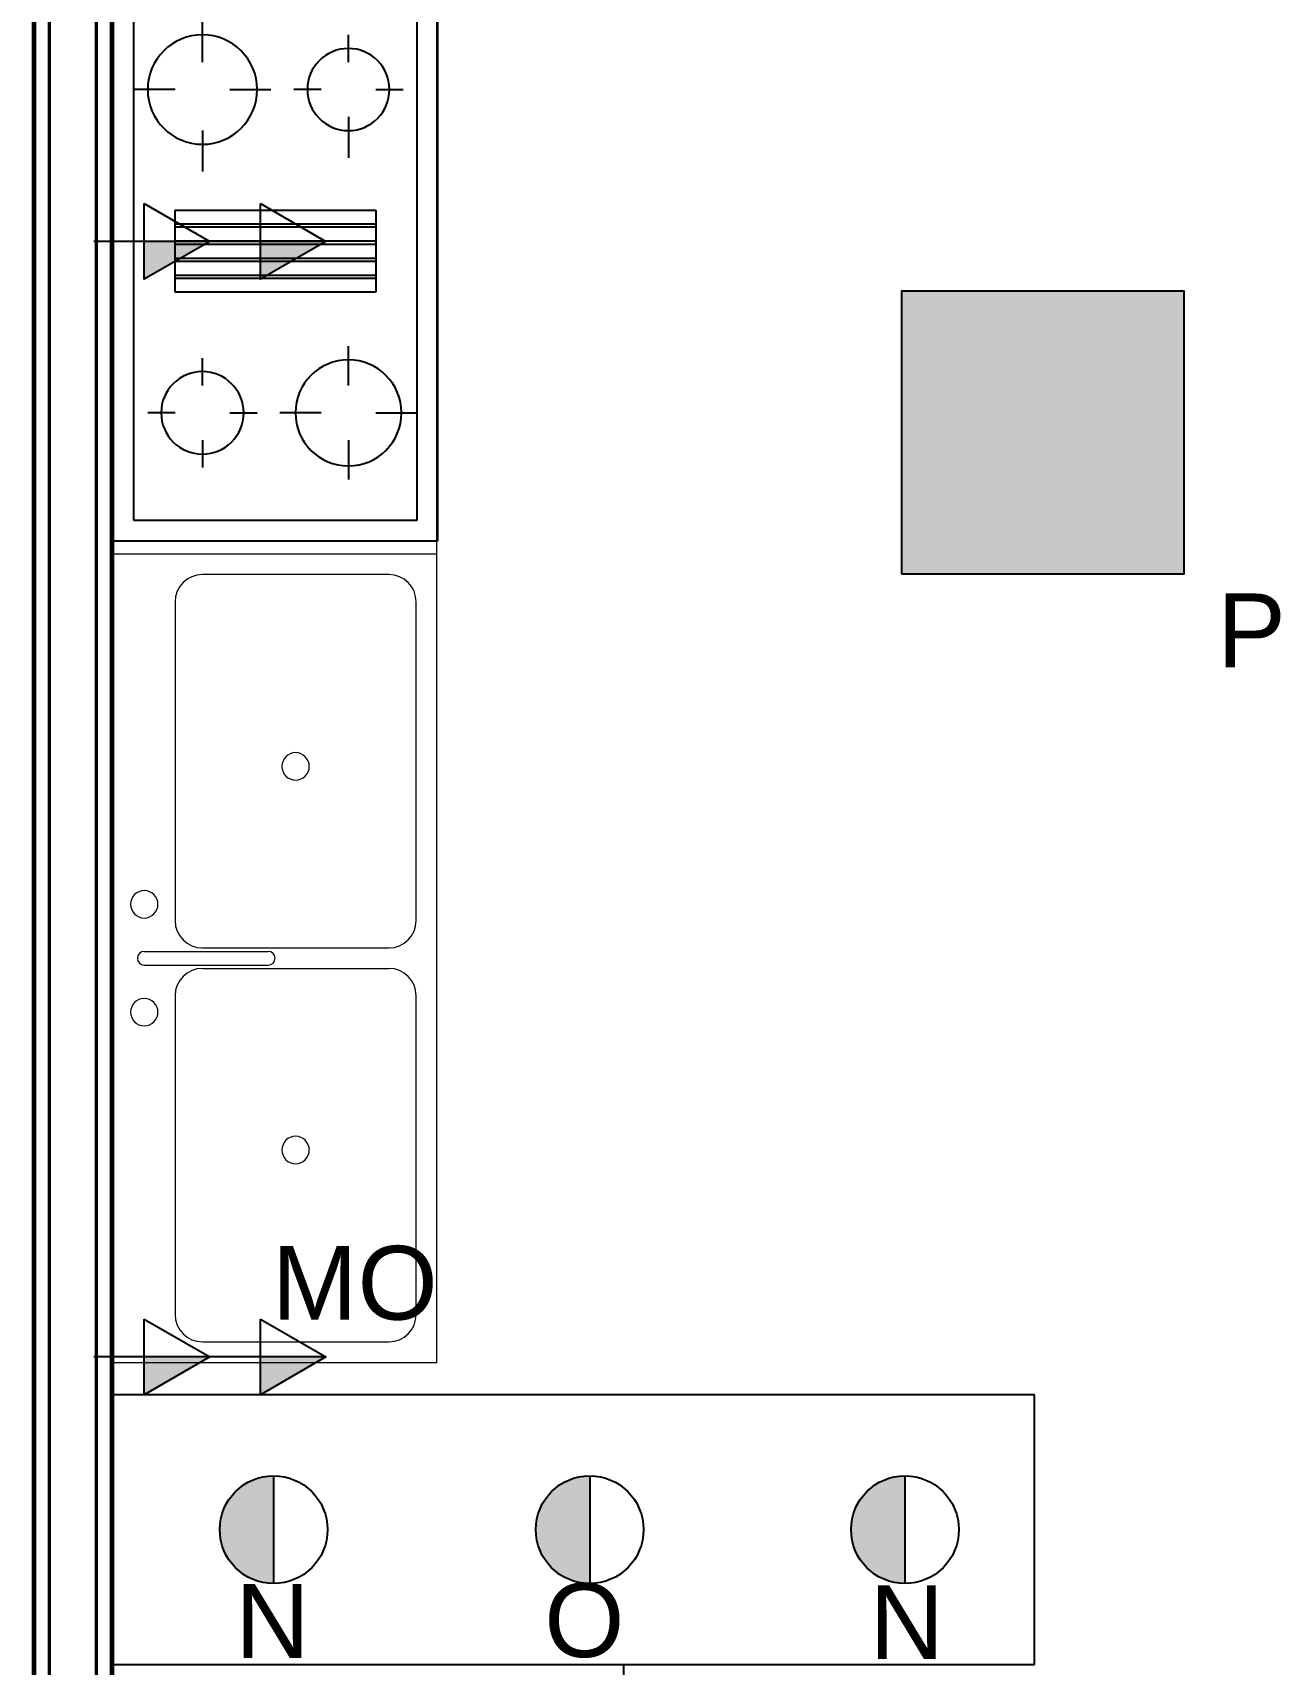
# Model space of a CAD drawing. Header units: millimetres. Extents: x 3082 to 3316, y 298 to 342.
# Drawn here: x 3258.969 to 3261.285, y 320.52 to 323.548 of the extents above; entities that cross this region are included whole.
import ezdxf
from ezdxf.enums import TextEntityAlignment as Align

# ---------------------------------------------------------------- set-up
doc = ezdxf.new("R2010")
doc.units = ezdxf.units.MM
doc.header["$MEASUREMENT"] = 0
doc.linetypes.add('CONTINU', pattern=[0])
doc.linetypes.add('Traço', pattern=[20.833333, 10.416667, -10.416667])
for name, color, linetype in [('-HIDRO', 8, 'CONTINUOUS'), ('eletroduto parede e teto', 2, 'CONTINU'), ('PL3', 3, 'CONTINUOUS'), ('Pontos Elétricos', 3, 'CONTINUOUS'), ('Pontos Luminotécnicos', 3, 'CONTINUOUS')]:
    doc.layers.add(name, color=color, linetype=linetype)
doc.styles.add('ARIAL', font='arial.ttf', dxfattribs={"height": 2})

# ---------------------------------------------------------------- blocks, each defined once
blk = doc.blocks.new('terreo')
at = {"layer": '-HIDRO', "lineweight": 25}
for p, q in [((-4.715, 10.66), (-4.715, 0.7925)), ((-4.565, 0.7925), (-4.565, 6.5886))]:
    blk.add_line(p, q, dxfattribs=at)
at = {"layer": '-HIDRO'}
for p, q in [((-4.7125, 0.7925), (-4.7125, 10.66)), ((-4.71, 0.7925), (-4.71, 10.6575)), ((-4.685, 0.7925), (-4.685, 10.63)), ((-4.6825, 0.7925), (-4.6825, 10.6275)), ((-4.5975, 0.8225), (-4.5975, 7.4925)), ((-4.595, 0.8225), (-4.595, 7.49)), ((-4.57, 0.7975), (-4.57, 7.465)), ((-4.5675, 0.795), (-4.5675, 7.465)), ((-3.9638, 6.5486), (-3.9638, 5.4724)), ((-4.5269, 5.5105), (-4.5269, 6.5105)), ((-4.0019, 6.5105), (-4.0019, 5.5105)), ((-4.3999, 6.3613), (-4.3999, 6.4375)), ((-4.1289, 6.3613), (-4.1289, 6.4121)), ((-4.4507, 6.3105), (-4.5269, 6.3105)), ((-4.3491, 6.3105), (-4.2729, 6.3105)), ((-4.1797, 6.3105), (-4.2305, 6.3105)), ((-4.0781, 6.3105), (-4.0273, 6.3105)), ((-4.1289, 6.2597), (-4.1289, 6.1835)), ((-4.3999, 6.2343), (-4.3999, 6.1581)), ((-4.4507, 6.0867), (-4.0781, 6.0867)), ((-4.4507, 5.9343), (-4.4507, 6.0867)), ((-4.0781, 6.0867), (-4.0781, 5.9343)), ((-4.4507, 6.0613), (-4.0781, 6.0613)), ((-4.0781, 6.055), (-4.4507, 6.055)), ((-4.4507, 6.0296), (-4.0781, 6.0296)), ((-4.0781, 6.0232), (-4.4507, 6.0232)), ((-4.4507, 5.9978), (-4.0781, 5.9978)), ((-4.0781, 5.9915), (-4.4507, 5.9915)), ((-4.4507, 5.9661), (-4.0781, 5.9661)), ((-4.0781, 5.9597), (-4.4507, 5.9597)), ((-4.0781, 5.9343), (-4.4507, 5.9343)), ((-4.1289, 5.7613), (-4.1289, 5.8343)), ((-4.3999, 5.7613), (-4.3999, 5.8121)), ((-4.4507, 5.7105), (-4.5015, 5.7105)), ((-4.3491, 5.7105), (-4.2983, 5.7105)), ((-4.1797, 5.7105), (-4.2559, 5.7105)), ((-4.0781, 5.7105), (-4.0019, 5.7105)), ((-4.3999, 5.6597), (-4.3999, 5.6089)), ((-4.1289, 5.6597), (-4.1289, 5.5867)), ((-4.0019, 5.5105), (-4.5269, 5.5105)), ((-3.9638, 5.4724), (-4.565, 5.4724)), ((-2.8555, 3.8882), (-4.565, 3.8882)), ((-2.8555, 3.3882), (-2.8555, 3.8882)), ((-4.565, 3.3882), (-2.8555, 3.3882))]:
    blk.add_line(p, q, dxfattribs=at)
at = {"layer": '-HIDRO', "linetype": 'Traço', "lineweight": 5}
blk.add_line((-3.965, 5.4486), (-3.965, 6.5486), dxfattribs=at)
at = {"layer": '-HIDRO', "lineweight": 9}
for p, q in [((-3.965, 5.4486), (-4.565, 5.4486)), ((-3.965, 3.9486), (-3.965, 5.4486)), ((-4.0539, 5.4105), (-4.3999, 5.4105)), ((-4.4507, 5.3597), (-4.4507, 4.7685)), ((-4.0031, 4.7685), (-4.0031, 5.3597)), ((-4.5078, 4.7113), (-4.2777, 4.7113)), ((-4.3999, 4.7177), (-4.0539, 4.7177)), ((-4.5078, 4.6859), (-4.2777, 4.6859)), ((-4.3999, 4.6796), (-4.0539, 4.6796)), ((-4.4507, 4.6288), (-4.4507, 4.0375)), ((-4.0031, 4.0375), (-4.0031, 4.6288)), ((-4.3999, 3.9867), (-4.0539, 3.9867)), ((-4.565, 3.9486), (-3.965, 3.9486))]:
    blk.add_line(p, q, dxfattribs=at)
at = {"layer": '-HIDRO'}
for centre, radius, start, end in [((-4.3999, 6.3105), 0.1016, 90, 270), ((-4.3999, 6.3105), 0.1016, 270, 90), ((-4.1289, 6.3105), 0.0762, 0, 180), ((-4.1289, 6.3105), 0.0762, 180, 0), ((-4.3999, 5.7105), 0.0766, 90, 270), ((-4.3999, 5.7105), 0.0766, 270, 90), ((-4.1289, 5.7105), 0.0984, 90, 270), ((-4.1289, 5.7105), 0.0984, 270, 90)]:
    blk.add_arc(centre, radius, start, end, dxfattribs=at)
at = {"layer": '-HIDRO', "lineweight": 9}
for centre, radius, start, end in [((-4.3999, 5.3597), 0.0508, 90, 180), ((-4.0539, 5.3597), 0.0508, 0, 90), ((-4.2269, 5.0546), 0.0254, 90, 270), ((-4.2269, 5.0546), 0.0254, 270, 90), ((-4.5078, 4.7986), 0.0254, 90, 270), ((-4.5078, 4.7986), 0.0254, 270, 90), ((-4.3999, 4.7685), 0.0508, 180, 270), ((-4.0539, 4.7685), 0.0508, 270, 0), ((-4.5078, 4.6986), 0.0127, 90, 270), ((-4.2777, 4.6986), 0.0127, 270, 90), ((-4.3999, 4.6288), 0.0508, 90, 180), ((-4.0539, 4.6288), 0.0508, 0, 90), ((-4.5078, 4.5986), 0.0254, 90, 270), ((-4.5078, 4.5986), 0.0254, 270, 90), ((-4.2269, 4.3427), 0.0254, 90, 270), ((-4.2269, 4.3427), 0.0254, 270, 90), ((-4.3999, 4.0375), 0.0508, 180, 270), ((-4.0539, 4.0375), 0.0508, 270, 0)]:
    blk.add_arc(centre, radius, start, end, dxfattribs=at)
blk = doc.blocks.new('pendular')
at = {"layer": 'eletroduto parede e teto'}
blk.add_hatch(color=9, dxfattribs=at).paths.add_polyline_path([(3259.3412, 320.7018, 0.414214), (3259.4412, 320.6018), (3259.4412, 320.8018, 0.414214)])
at = {"layer": 'Pontos Luminotécnicos'}
blk.add_line((3259.4412, 320.8018), (3259.4412, 320.6018), dxfattribs=at)
blk.add_circle((3259.4412, 320.7018), 0.1, dxfattribs=at)
blk = doc.blocks.new('LUMINÁRIA.02')
at = {"layer": 'Pontos Luminotécnicos', "ltscale": 0.05}
h = blk.add_hatch(color=9, dxfattribs=at)
h.dxf.hatch_style = 1
h.paths.add_polyline_path([(0.35, 0), (0, 0), (0, -0.35), (0.35, -0.35)])
blk.add_lwpolyline([(0, -0.35), (0.35, -0.35), (0.35, 0), (0, 0)], close=True, dxfattribs=at)
blk = doc.blocks.new('POMNTO DUPLO1.15')
at = {"layer": 'Pontos Elétricos'}
h = blk.add_hatch(color=251, dxfattribs=at)
h.dxf.hatch_style = 1
h.paths.add_polyline_path([(0, 0.1026), (0, 0.0446), (0.0335, 0.0446)])
h.paths.add_polyline_path([(0, 0.2051), (0, 0.1472), (0.0335, 0.1472)])
at = {"layer": 'PL3'}
for p, q in [((0, 0.2051), (0, 0.1026)), ((0, 0.1026), (0, 0))]:
    blk.add_line(p, q, dxfattribs=at)
for points in [[(-0.0335, 0.1472), (0, 0.2051), (0.0335, 0.1472)], [(-0.0335, 0.0446), (0, 0.1026), (0.0335, 0.0446)]]:
    blk.add_lwpolyline(points, close=True, dxfattribs=at)

msp = doc.modelspace()

# ---------------------------------------------------------------- linework, layer by layer
at = {"layer": 'PL3'}
msp.add_line((3260.0664, 320.4329), (3260.0664, 320.5199), dxfattribs=at)

# ---------------------------------------------------------------- block references
at = {"layer": 'eletroduto parede e teto'}
for name, p in [('terreo', (3263.6839, 317.1316)), ('pendular', (-0.025, 0.068)), ('pendular', (0.5616, 0.068)), ('pendular', (1.1468, 0.068))]:
    msp.add_blockref(name, p, dxfattribs=at)
at = {"layer": 'Pontos Elétricos', "xscale": 2.1, "yscale": 2.1, "zscale": 2.1, "rotation": 270.0000000000094}
for p in [(3259.0824, 323.1604), (3259.0824, 321.0902)]:
    msp.add_blockref('POMNTO DUPLO1.15', p, dxfattribs=at)
at = {"layer": 'Pontos Luminotécnicos', "xscale": 1.5, "yscale": 1.5, "zscale": 1.5}
msp.add_blockref('LUMINÁRIA.02', (3260.5814, 323.0682), dxfattribs=at)

# ---------------------------------------------------------------- texts
at = {"layer": 'Pontos Elétricos', "color": 4, "style": 'ARIAL'}
for s, height, p in [('P', 0.1369, (3261.2311, 322.3701)), ('MO', 0.13689, (3259.5667, 321.1595)), ('N', 0.1369, (3259.4141, 320.5318)), ('O', 0.1369, (3259.9929, 320.5334)), ('N', 0.1369, (3260.5912, 320.5298))]:
    msp.add_text(s, height=height, dxfattribs=at).set_placement(p, align=Align.CENTER)

doc.saveas('drawing.dxf')
